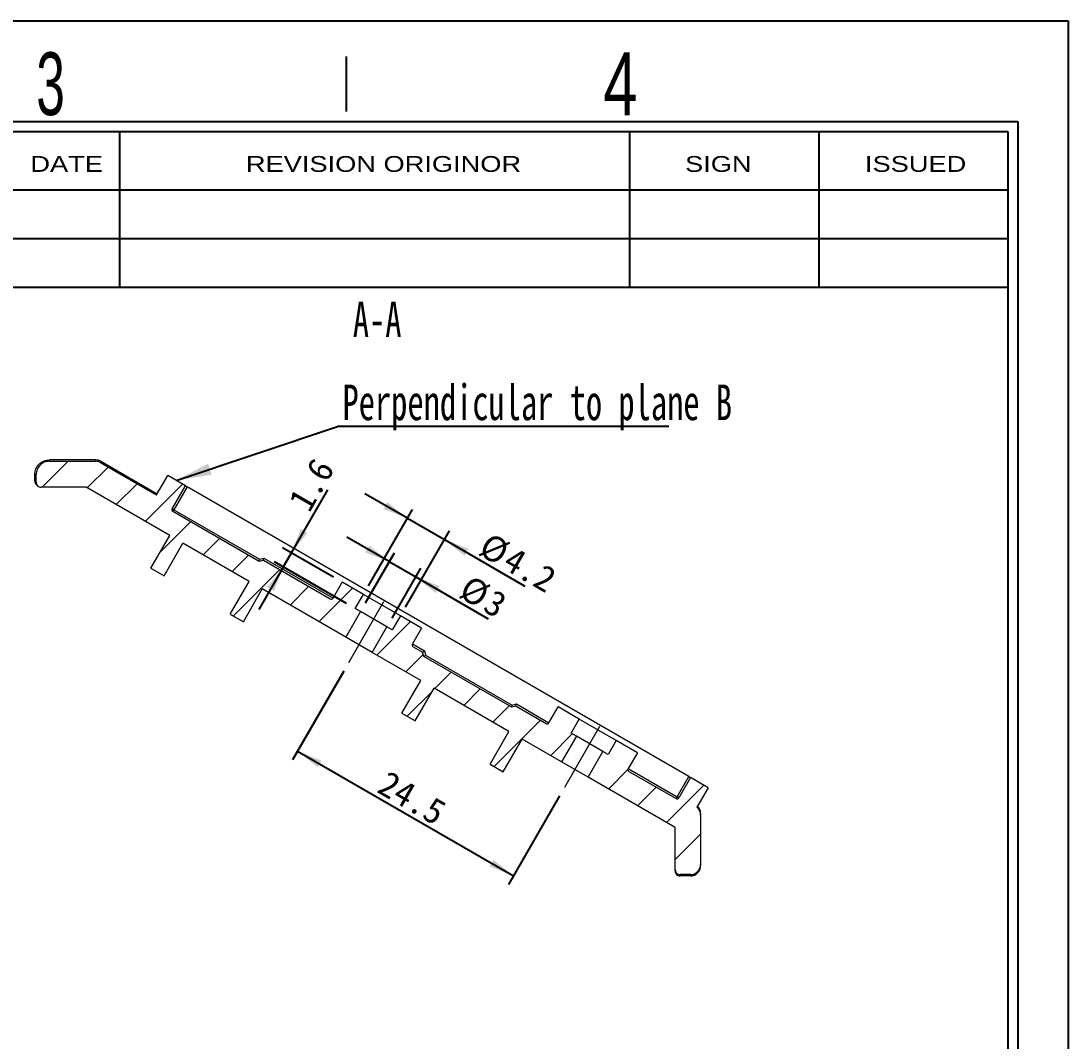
# Model space of a CAD drawing. Header units: millimetres. Extents: x 2 to 295, y 1 to 209.
# Drawn here: x 192.2 to 295.1, y 108.4 to 208.7 of the extents above; entities that cross this region are included whole.
import ezdxf

# ---------------------------------------------------------------- set-up
doc = ezdxf.new("R2010")
doc.units = ezdxf.units.MM
doc.linetypes.add('CENTERX2', pattern=[20.32, 12.7, -2.54, 2.54, -2.54])
doc.layers.add('SLD-0', color=179, linetype='Continuous')
doc.styles.add('SLDTEXTSTYLE0', font='SIMSUN.TTC', dxfattribs={"width": 0.67})
doc.styles.add('SLDTEXTSTYLE11', font='ARIAL.TTF', dxfattribs={"width": 1.2324})
doc.styles.add('SLDTEXTSTYLE15', font='SIMSUN.TTC')
doc.styles.add('SLDTEXTSTYLE16', font='仿宋_GB2312', dxfattribs={"width": 0.67})
doc.styles.add('SLDTEXTSTYLE6', font='GOTHIC.TTF', dxfattribs={"width": 0.7304})
doc.styles.add('SLDTEXTSTYLE7', font='GOTHIC.TTF', dxfattribs={"width": 0.61171})
doc.styles.get("Standard").update_dxf_attribs({"font": 'SIMSUN.TTC'})
doc.dimstyles.new('SLDDIMSTYLE0', dxfattribs={"dimtxt": 2.5, "dimasz": 3.5, "dimexe": 0, "dimexo": 0.0625, "dimtad": 2, "dimrnd": 1e-09, "dimzin": 12, "dimdsep": 46, "dimtxsty": 'SLDTEXTSTYLE0', "dimsah": 1, "dimcen": 0.09, "dimadec": 0, "dimazin": 3, "dimtfac": 1, "dimtofl": 0, "dimtmove": 0, "dimatfit": 3, "dimfxl": 0, "dimfrac": 2, "dimtolj": 1, "dimtzin": 12, "dimarcsym": 0})
doc.dimstyles.new('SLDDIMSTYLE1', dxfattribs={"dimtxt": 2.5, "dimasz": 3.5, "dimexe": 0, "dimexo": 0.0625, "dimtad": 2, "dimrnd": 1e-09, "dimzin": 12, "dimdsep": 46, "dimtxsty": 'SLDTEXTSTYLE0', "dimsah": 1, "dimcen": 0.09, "dimadec": 0, "dimazin": 3, "dimtfac": 1, "dimtmove": 0, "dimatfit": 0, "dimfxl": 0, "dimfrac": 2, "dimtolj": 1, "dimtzin": 12, "dimarcsym": 0})
doc.dimstyles.new('SLDDIMSTYLE2', dxfattribs={"dimtxt": 0.18, "dimasz": 3.5, "dimexe": 0, "dimexo": 0.0625, "dimgap": 0, "dimtad": 0, "dimtih": 1, "dimtoh": 1, "dimdec": 0, "dimrnd": 1e-09, "dimzin": 0, "dimdsep": 46, "dimtxsty": 'Standard', "dimsah": 1, "dimcen": 0.09, "dimadec": 0, "dimazin": 0, "dimtfac": 3.5, "dimtdec": 0, "dimtofl": 0, "dimtmove": 0, "dimatfit": 3, "dimfxl": 0, "dimfrac": 2, "dimtolj": 1, "dimtzin": 0, "dimarcsym": 0})

# ---------------------------------------------------------------- blocks, each defined once
blk = doc.blocks.new('_D_5')
at = {"layer": 'SLD-0', "color": 5}
for p, q in [((218.78, 156.41), (222.35, 162.59)), ((222.91, 154.03), (217.91, 156.91)), ((224.18, 151.44), (217.11, 155.52)), ((217.98, 155.02), (218.78, 156.41)), ((217.98, 155.02), (215.57, 150.86))]:
    blk.add_line(p, q, dxfattribs=at)
for points in [[(218.78, 156.41), (220.36, 158.38), (219.69, 158.77)], [(217.98, 155.02), (216.39, 153.05), (217.06, 152.67)]]:
    blk.add_solid(points, dxfattribs=at)
at = {"layer": 'SLD-0', "color": 5, "insert": (218.37, 161.52), "char_height": 2.5, "attachment_point": 1, "rotation": 60, "style": 'SLDTEXTSTYLE15'}
blk.add_mtext('1.6', dxfattribs=at)
blk = doc.blocks.new('_D_6')
at = {"layer": 'SLD-0', "color": 5}
for p, q in [((223.92, 144.78), (218.89, 136.07)), ((219.39, 136.93), (240.6, 124.68)), ((245.14, 132.53), (240.1, 123.82))]:
    blk.add_line(p, q, dxfattribs=at)
for points in [[(219.39, 136.93), (221.36, 135.35), (221.74, 136.01)], [(240.6, 124.68), (238.63, 126.26), (238.25, 125.6)]]:
    blk.add_solid(points, dxfattribs=at)
at = {"layer": 'SLD-0', "color": 5, "insert": (228.32, 135.13), "char_height": 2.5, "attachment_point": 1, "rotation": 330, "style": 'SLDTEXTSTYLE15'}
blk.add_mtext('24.5', dxfattribs=at)
blk = doc.blocks.new('_D_7')
at = {"layer": 'SLD-0', "color": 5}
for p, q in [((230.18, 159.82), (226.01, 162.22)), ((226.35, 153.19), (230.68, 160.68)), ((230.18, 159.82), (233.81, 157.72)), ((229.99, 151.09), (234.31, 158.58)), ((233.81, 157.72), (241.72, 153.15))]:
    blk.add_line(p, q, dxfattribs=at)
for points in [[(230.18, 159.82), (228.2, 161.4), (227.82, 160.73)], [(233.81, 157.72), (235.79, 156.13), (236.17, 156.8)]]:
    blk.add_solid(points, dxfattribs=at)
at = {"layer": 'SLD-0', "color": 5, "char_height": 2.5, "attachment_point": 1, "rotation": 330, "style": 'SLDTEXTSTYLE15'}
for s, insert in [('%%c', (238.26, 158.51)), ('4.2', (240.65, 157.13))]:
    blk.add_mtext(s, dxfattribs=dict(at, insert=insert))
blk = doc.blocks.new('_D_8')
at = {"layer": 'SLD-0', "color": 5}
for p, q in [((228.4, 155.55), (224.24, 157.95)), ((226.07, 151.51), (228.9, 156.41)), ((228.4, 155.55), (231, 154.05)), ((228.67, 150.01), (231.5, 154.91)), ((231, 154.05), (238.11, 149.94))]:
    blk.add_line(p, q, dxfattribs=at)
for points in [[(228.4, 155.55), (226.43, 157.13), (226.04, 156.46)], [(231, 154.05), (232.97, 152.46), (233.36, 153.13)]]:
    blk.add_solid(points, dxfattribs=at)
at = {"layer": 'SLD-0', "color": 5, "char_height": 2.5, "attachment_point": 1, "rotation": 330, "style": 'SLDTEXTSTYLE15'}
for s, insert in [('%%c', (236.33, 154.33)), ('3', (238.72, 152.95))]:
    blk.add_mtext(s, dxfattribs=dict(at, insert=insert))
blk = doc.blocks.new('SW_NOTE_2')
at = {"layer": 'SLD-0', "color": 0}
blk.add_line((32.55, 0), (0, 0), dxfattribs=at)
at = {"layer": 'SLD-0', "color": 0, "insert": (0.48, 4.12), "char_height": 3.5, "attachment_point": 1, "style": 'SLDTEXTSTYLE0'}
blk.add_mtext('Perpendicular to plane B', dxfattribs=at)

msp = doc.modelspace()

# ---------------------------------------------------------------- hatches: boundary and pattern name
at = {"linetype": 'Continuous', "lineweight": 0}
h = msp.add_hatch(dxfattribs=at)
h.set_pattern_fill('ANSI31', angle=3e-322, style=0)
edge = h.paths.add_edge_path(flags=0)
edge.add_line((206.821, 158.116), (204.964, 154.899))
edge.add_line((204.964, 154.899), (206.263, 154.149))
edge.add_line((206.263, 154.149), (208.12, 157.366))
edge.add_line((208.12, 157.366), (214.615, 153.616))
edge.add_line((214.615, 153.616), (212.758, 150.399))
edge.add_line((212.758, 150.399), (214.057, 149.649))
edge.add_line((214.057, 149.649), (215.914, 152.866))
edge.add_line((215.914, 152.866), (224.119, 148.129))
edge.add_line((224.119, 148.129), (225.569, 150.64))
edge.add_line((225.569, 150.64), (225.05, 150.94))
edge.add_line((225.05, 150.94), (225.85, 152.326))
edge.add_line((225.85, 152.326), (223.771, 153.526))
edge.add_line((223.771, 153.526), (222.871, 151.967))
edge.add_arc((222.698, 152.067), 0.2, 240, 330, ccw=False)
edge.add_line((222.598, 151.894), (216.032, 155.684))
edge.add_line((216.032, 155.684), (215.622, 155.575))
edge.add_line((215.622, 155.575), (207.135, 160.475))
edge.add_arc((207.235, 160.648), 0.2, 150, 240, ccw=False)
edge.add_line((207.062, 160.748), (208.362, 162.999))
edge.add_line((208.362, 162.999), (206.63, 163.999))
edge.add_line((206.63, 163.999), (205.533, 162.099))
edge.add_line((205.533, 162.099), (200.026, 165.278))
edge.add_ellipse((199.526, 164.412), major_axis=(0.259, 0.966), ratio=0.9999592, start_angle=345.00058, end_angle=374.99942)
edge.add_line((199.526, 165.412), (194.994, 165.412))
edge.add_spline(control_points=[(194.994, 165.412), (194.823, 165.412), (194.652, 165.378), (194.337, 165.247), (194.192, 165.151), (193.95, 164.909), (193.853, 164.764), (193.723, 164.448), (193.689, 164.278), (193.689, 164.107)], knot_values=[0, 0, 0, 0, 0.3926991, 0.3926991, 0.7853982, 0.7853982, 1.1780972, 1.1780972, 1.5707963, 1.5707963, 1.5707963, 1.5707963], weights=[1, 1, 1, 1, 1, 1, 1, 1, 1, 1], degree=3, periodic=0)
edge.add_line((193.689, 164.107), (193.689, 163.36))
edge.add_ellipse((194.189, 163.36), major_axis=(-0.354, 0.354), ratio=0.9999239, start_angle=44.99782, end_angle=135.00218)
edge.add_line((194.189, 162.86), (198.604, 162.86))
edge.add_line((198.604, 162.86), (206.821, 158.116))
h = msp.add_hatch(dxfattribs=at)
h.set_pattern_fill('ANSI31', angle=3e-322, style=0)
edge = h.paths.add_edge_path(flags=0)
edge.add_line((238.306, 135.649), (239.605, 134.899))
edge.add_line((239.605, 134.899), (241.462, 138.116))
edge.add_line((241.462, 138.116), (245.337, 135.879))
edge.add_line((245.337, 135.879), (246.787, 138.39))
edge.add_line((246.787, 138.39), (246.267, 138.69))
edge.add_line((246.267, 138.69), (247.067, 140.076))
edge.add_line((247.067, 140.076), (244.989, 141.276))
edge.add_line((244.989, 141.276), (244.089, 139.717))
edge.add_arc((243.916, 139.817), 0.2, 240, 330, ccw=False)
edge.add_line((243.816, 139.644), (240.857, 141.352))
edge.add_line((240.857, 141.352), (240.447, 141.242))
edge.add_line((240.447, 141.242), (231.787, 146.242))
edge.add_line((231.787, 146.242), (231.677, 146.652))
edge.add_line((231.677, 146.652), (230.739, 147.194))
edge.add_arc((230.839, 147.367), 0.2, 150, 240, ccw=False)
edge.add_line((230.665, 147.467), (231.565, 149.026))
edge.add_line((231.565, 149.026), (229.487, 150.226))
edge.add_line((229.487, 150.226), (228.687, 148.84))
edge.add_line((228.687, 148.84), (228.167, 149.14))
edge.add_line((228.167, 149.14), (226.717, 146.629))
edge.add_line((226.717, 146.629), (231.503, 143.866))
edge.add_line((231.503, 143.866), (229.645, 140.649))
edge.add_line((229.645, 140.649), (230.945, 139.899))
edge.add_line((230.945, 139.899), (232.802, 143.116))
edge.add_line((232.802, 143.116), (240.163, 138.866))
edge.add_line((240.163, 138.866), (238.306, 135.649))
h = msp.add_hatch(dxfattribs=at)
h.set_pattern_fill('ANSI31', angle=3e-322, style=0)
edge = h.paths.add_edge_path(flags=0)
edge.add_line((256.494, 129.437), (256.494, 125.301))
edge.add_ellipse((256.994, 125.301), major_axis=(0, 0.5), ratio=0.9999619, start_angle=90, end_angle=180)
edge.add_line((256.994, 124.801), (257.994, 124.801))
edge.add_ellipse((257.994, 125.801), major_axis=(0, 1), ratio=0.9999619, start_angle=180, end_angle=270)
edge.add_line((258.994, 125.801), (258.994, 130.656))
edge.add_ellipse((257.994, 130.656), major_axis=(0, -1), ratio=0.9999492, start_angle=90, end_angle=139.84315)
edge.add_line((258.639, 131.42), (259.744, 133.334))
edge.add_line((259.744, 133.334), (258.012, 134.334))
edge.add_line((258.012, 134.334), (256.862, 132.342))
edge.add_arc((256.689, 132.442), 0.2, 240, 330, ccw=False)
edge.add_line((256.589, 132.269), (251.956, 134.944))
edge.add_arc((252.056, 135.117), 0.2, 150, 240, ccw=False)
edge.add_line((251.883, 135.217), (252.783, 136.776))
edge.add_line((252.783, 136.776), (250.705, 137.976))
edge.add_line((250.705, 137.976), (249.905, 136.59))
edge.add_line((249.905, 136.59), (249.385, 136.89))
edge.add_line((249.385, 136.89), (247.935, 134.379))
edge.add_line((247.935, 134.379), (256.494, 129.437))

# ---------------------------------------------------------------- linework, layer by layer
at = {"color": 7, "linetype": 'Continuous', "lineweight": 15}
for p, q in [((194.994, 165.543), (194.994, 165.412)), ((199.561, 165.543), (194.994, 165.543)), ((194.994, 165.412), (199.526, 165.412)), ((199.526, 165.412), (199.561, 165.543)), ((200.061, 165.409), (200.026, 165.278)), ((200.026, 165.278), (205.533, 162.099)), ((200.061, 165.409), (205.598, 162.212)), ((193.689, 164.107), (193.558, 164.107)), ((193.558, 163.491), (193.558, 164.107)), ((193.689, 163.36), (193.689, 164.107)), ((205.533, 162.099), (206.63, 163.999)), ((208.362, 162.999), (206.63, 163.999)), ((193.558, 163.491), (193.689, 163.36)), ((193.704, 163.137), (193.835, 163.006)), ((198.604, 162.86), (194.189, 162.86)), ((206.821, 158.116), (198.604, 162.86)), ((207.062, 160.748), (208.362, 162.999)), ((208.535, 162.899), (207.235, 160.648)), ((208.362, 162.999), (208.535, 162.899)), ((257.839, 134.434), (208.535, 162.899)), ((207.235, 160.648), (207.062, 160.748)), ((207.135, 160.475), (207.235, 160.648)), ((207.235, 160.648), (215.65, 155.789)), ((215.622, 155.575), (207.135, 160.475)), ((204.964, 154.899), (206.821, 158.116)), ((206.263, 154.149), (208.12, 157.366)), ((214.615, 153.616), (208.12, 157.366)), ((215.622, 155.575), (215.65, 155.789)), ((216.032, 155.684), (215.622, 155.575)), ((215.65, 155.789), (216.06, 155.899)), ((216.032, 155.684), (216.06, 155.899)), ((216.032, 155.684), (222.598, 151.894)), ((204.964, 154.899), (206.263, 154.149)), ((212.758, 150.399), (214.615, 153.616)), ((222.871, 151.967), (223.771, 153.526)), ((225.85, 152.326), (223.771, 153.526)), ((214.057, 149.649), (215.914, 152.866)), ((224.119, 148.129), (215.914, 152.866)), ((225.05, 150.94), (225.85, 152.326)), ((229.487, 150.226), (225.85, 152.326)), ((212.758, 150.399), (214.057, 149.649)), ((225.569, 150.64), (224.119, 148.129)), ((225.569, 150.64), (225.05, 150.94)), ((228.167, 149.14), (225.569, 150.64)), ((229.487, 150.226), (228.687, 148.84)), ((231.565, 149.026), (229.487, 150.226)), ((226.717, 146.629), (228.167, 149.14)), ((228.687, 148.84), (228.167, 149.14)), ((231.565, 149.026), (230.665, 147.467)), ((226.717, 146.629), (224.119, 148.129)), ((230.739, 147.194), (231.677, 146.652)), ((231.503, 143.866), (226.717, 146.629)), ((231.677, 146.652), (231.849, 146.783)), ((231.787, 146.242), (231.677, 146.652)), ((231.787, 146.242), (231.959, 146.374)), ((240.447, 141.242), (231.787, 146.242)), ((231.849, 146.783), (231.959, 146.374)), ((231.959, 146.374), (240.476, 141.456)), ((229.645, 140.649), (231.503, 143.866)), ((230.945, 139.899), (232.802, 143.116)), ((240.163, 138.866), (232.802, 143.116)), ((240.447, 141.242), (240.476, 141.456)), ((240.857, 141.352), (240.447, 141.242)), ((240.476, 141.456), (240.885, 141.566)), ((240.857, 141.352), (240.885, 141.566)), ((240.857, 141.352), (243.816, 139.644)), ((244.089, 139.717), (244.989, 141.276)), ((247.067, 140.076), (244.989, 141.276)), ((229.645, 140.649), (230.945, 139.899)), ((246.267, 138.69), (247.067, 140.076)), ((250.705, 137.976), (247.067, 140.076)), ((238.306, 135.649), (240.163, 138.866)), ((239.605, 134.899), (241.462, 138.116)), ((245.337, 135.879), (241.462, 138.116)), ((246.787, 138.39), (245.337, 135.879)), ((246.787, 138.39), (246.267, 138.69)), ((249.385, 136.89), (246.787, 138.39)), ((250.705, 137.976), (249.905, 136.59)), ((252.783, 136.776), (250.705, 137.976)), ((247.935, 134.379), (249.385, 136.89)), ((249.905, 136.59), (249.385, 136.89)), ((247.935, 134.379), (245.337, 135.879)), ((252.783, 136.776), (251.883, 135.217)), ((238.306, 135.649), (239.605, 134.899)), ((251.956, 134.944), (256.589, 132.269)), ((256.494, 129.437), (247.935, 134.379)), ((256.689, 132.442), (257.839, 134.434)), ((258.012, 134.334), (256.862, 132.342)), ((257.839, 134.434), (258.012, 134.334)), ((259.744, 133.334), (258.012, 134.334)), ((259.744, 133.334), (258.639, 131.42)), ((256.689, 132.442), (256.589, 132.269)), ((256.862, 132.342), (256.689, 132.442)), ((258.994, 130.807), (258.994, 130.656)), ((258.994, 130.656), (258.994, 125.801)), ((256.494, 125.301), (256.494, 129.437)), ((258.994, 125.801), (258.994, 125.67)), ((256.494, 125.17), (256.494, 125.301)), ((257.994, 124.801), (256.994, 124.801)), ((256.994, 124.801), (256.994, 124.67)), ((257.994, 124.67), (256.994, 124.67)), ((257.994, 124.67), (257.994, 124.801))]:
    msp.add_line(p, q, dxfattribs=at)
at = {"color": 8, "linetype": 'Continuous', "lineweight": 15}
for p, q in [((216.06, 155.899), (222.871, 151.967)), ((230.665, 147.467), (231.849, 146.783)), ((240.885, 141.566), (244.089, 139.717)), ((251.883, 135.217), (256.689, 132.442))]:
    msp.add_line(p, q, dxfattribs=at)
at = {"color": 7, "linetype": 'Continuous', "lineweight": 15}
for centre, start, end in [((207.235, 160.648), 150, 240), ((222.698, 152.067), 240, 330), ((230.839, 147.367), 150, 240), ((243.916, 139.817), 240, 330), ((252.056, 135.117), 150, 240), ((256.689, 132.442), 240, 330)]:
    msp.add_arc(centre, 0.2, start, end, dxfattribs=at)
for centre, major_axis, ratio, start_param, end_param in [((199.526, 164.412), (0.259, 0.966), 0.9999592, 6.0213961, 6.5449745), ((199.561, 164.543), (0.259, 0.966), 0.9999592, 6.0213961, 6.5449745), ((194.058, 163.491), (-0.354, 0.354), 0.9999239, 0.7853601, 1.5707963), ((194.189, 163.36), (-0.354, 0.354), 0.9999239, 0.7853601, 2.3562326), ((257.994, 130.656), (0, -1), 0.9999492, 1.5707963, 2.4407234), ((257.994, 130.807), (0, -1), 0.9999492, 1.5707963, 2.3633311), ((257.994, 125.801), (0, 1), 0.9999619, 3.1415927, 4.712389), ((257.994, 125.67), (0, 1), 0.9999619, 3.1415927, 4.712389), ((256.994, 125.301), (0, 0.5), 0.9999619, 1.5707963, 3.1415927), ((256.994, 125.17), (0, 0.5), 0.9999619, 1.5707963, 3.1415927)]:
    msp.add_ellipse(centre, major_axis=major_axis, ratio=ratio, start_param=start_param, end_param=end_param, dxfattribs=at)
for points in [[(193.558, 164.107), (193.558, 164.295), (193.595, 164.483), (193.739, 164.83), (193.846, 164.989), (194.111, 165.255), (194.271, 165.362), (194.618, 165.506), (194.806, 165.543), (194.994, 165.543)], [(194.994, 165.412), (194.823, 165.412), (194.652, 165.378), (194.337, 165.247), (194.192, 165.151), (193.95, 164.909), (193.853, 164.764), (193.723, 164.448), (193.689, 164.278), (193.689, 164.107)]]:
    msp.add_open_spline(points, degree=3, knots=[3.1415927, 3.1415927, 3.1415927, 3.1415927, 3.5342917, 3.5342917, 3.9269908, 3.9269908, 4.3196899, 4.3196899, 4.712389, 4.712389, 4.712389, 4.712389], dxfattribs=at)
at = {"layer": 'SLD-0'}
for p, q in [((1.591, 208.674), (295.107, 208.674)), ((295.107, 208.674), (295.107, 1.294)), ((12.675, 197.811), (289.181, 197.811)), ((252.017, 197.811), (252.017, 182.514)), ((270.599, 197.811), (270.599, 182.514)), ((289.181, 197.811), (289.181, 7.219))]:
    msp.add_line(p, q, dxfattribs=at)
at = {"layer": 'SLD-0', "color": 6, "linetype": 'Continuous'}
for p, q in [((224.204, 199.786), (224.204, 205.169)), ((11.687, 198.799), (290.169, 198.799)), ((290.169, 198.799), (290.169, 6.231))]:
    msp.add_line(p, q, dxfattribs=at)
at = {"layer": 'SLD-0', "color": 179, "linetype": 'Continuous'}
for p, q in [((201.886, 197.811), (201.886, 182.514)), ((178.659, 192.074), (289.181, 192.074)), ((178.659, 187.294), (289.181, 187.294)), ((178.659, 182.514), (289.181, 182.514))]:
    msp.add_line(p, q, dxfattribs=at)
at = {"layer": 'SLD-0', "color": 1, "linetype": 'CENTERX2', "lineweight": 0}
for p, q in [((224.418, 145.646), (227.868, 151.622)), ((245.636, 133.396), (249.086, 139.372))]:
    msp.add_line(p, q, dxfattribs=at)

# ---------------------------------------------------------------- block references
at = {"layer": 'SLD-0', "color": 5}
msp.add_blockref('SW_NOTE_2', (223.318, 168.833), dxfattribs=at)

# ---------------------------------------------------------------- texts
at = {"layer": 'SLD-0'}
for s, insert, char_height, attachment_point, style in [('3', (193.707, 205.593), 6.172, 1, 'SLDTEXTSTYLE7'), ('4', (249.441, 205.587), 6.172, 1, 'SLDTEXTSTYLE6'), ('A-A', (227.207, 181.106), 3.5, 2, 'SLDTEXTSTYLE16')]:
    msp.add_mtext(s, dxfattribs=dict(at, insert=insert, char_height=char_height, attachment_point=attachment_point, style=style))
at = {"layer": 'SLD-0', "color": 179, "attachment_point": 1, "style": 'SLDTEXTSTYLE11'}
for s, insert, char_height in [('DATE', (193.126, 195.4), 1.5536), ('REVISION ORIGINOR', (214.308, 195.4), 1.55363), ('SIGN', (257.466, 195.4), 1.5536), ('ISSUED', (275.148, 195.4), 1.5536)]:
    msp.add_mtext(s, dxfattribs=dict(at, insert=insert, char_height=char_height))

# ---------------------------------------------------------------- dimensions: what is measured, and where the dimension line sits
at = {"layer": 'SLD-0', "color": 5}
for base, p1, p2, angle, dimstyle, picture, middle in [((218.776, 156.41), (225.05, 150.94), (223.771, 153.526), 60, 'SLDDIMSTYLE1', '_D_5', (221.617, 161.331)), ((240.604, 124.682), (224.418, 145.646), (245.636, 133.396), 330, 'SLDDIMSTYLE0', '_D_6', (228.554, 131.639))]:
    dim = msp.add_linear_dim(base=base, p1=p1, p2=p2, angle=angle, dimstyle=dimstyle, dxfattribs=at)
    dim.commit()
    dim.dimension.update_dxf_attribs({"geometry": picture, "text_midpoint": middle, "dimtype": 160})
for base, p1, p2, picture, middle in [((233.812, 157.718), (225.85, 152.326), (229.487, 150.226), '_D_7', (239.262, 154.571)), ((231, 154.047), (225.569, 150.64), (228.167, 149.14), '_D_8', (236.494, 150.875))]:
    dim = msp.add_linear_dim(base=base, p1=p1, p2=p2, angle=330, text='%%c<>', dimstyle='SLDDIMSTYLE1', dxfattribs=at)
    dim.commit()
    dim.dimension.update_dxf_attribs({"geometry": picture, "text_midpoint": middle, "dimtype": 160})

# ---------------------------------------------------------------- leaders
msp.add_leader([(207.448, 163.527), (223.318, 168.833)], dimstyle='SLDDIMSTYLE2', dxfattribs=at)

doc.saveas('drawing.dxf')
